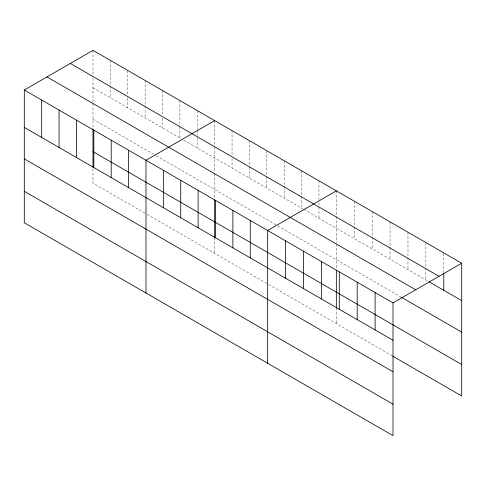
<?xml version="1.0" encoding="UTF-8"?>
<svg xmlns="http://www.w3.org/2000/svg" width="486" height="486" viewBox="0 0 486 486"><rect width="100%" height="100%" fill="white"/><g stroke="black" fill="none" stroke-linecap="round" stroke-linejoin="round"><path stroke-width="0.36" stroke-dasharray="2.43 1.82" d="M92.99 101.993L92.99 78.033M92.99 87.753L181.187 138.674M183.763 140.162L302.863 208.925M303.507 209.296L428.439 281.43M92.99 119.222L153.503 154.159M156.079 155.648L277.111 225.522M277.755 225.899L400.938 297.019M145.138 213.22L92.99 183.113L92.99 167.378M147.07 214.332L266.808 283.466M268.74 284.583L391.983 355.734M443.791 253.637L443.791 272.336M425.882 242.55L425.882 267.233M425.882 267.98L425.882 279.948M407.973 232.211L407.973 256.894M407.973 257.641L407.973 269.609M390.064 221.871L390.064 246.554M390.064 247.301L390.064 259.269M372.155 211.531L372.155 236.214M372.155 236.961L372.155 248.929M354.245 201.192L354.245 225.875M354.245 226.622L354.245 238.59M336.336 190.852L336.336 215.535M336.336 216.282L336.336 242.49M336.336 243.984L336.336 269.299M336.336 307.875L336.336 323.609M318.956 180.816L318.956 199.515M318.956 202.51L318.956 206.252M318.956 207L318.956 218.22M301.575 170.78L301.575 195.463M301.575 196.216L301.575 208.184M284.195 160.745L284.195 198.148M266.808 150.715L266.808 175.397M266.808 176.145L266.808 188.112M249.427 140.679L249.427 166.109M249.427 166.856L249.427 178.076M232.047 130.643L232.047 155.326M232.047 158.315L232.047 168.041M214.666 120.607L214.666 146.037M214.666 146.784L214.666 172.238M214.666 173.739L214.666 198.312M214.666 237.624L214.666 253.358M197.28 110.571L197.28 129.27M197.28 130.017L197.28 135.254M197.28 138.243L197.28 147.969M179.899 100.535L179.899 125.965M179.899 126.712L179.899 137.933M162.518 90.499L162.518 115.182M162.518 118.177L162.518 127.897M145.138 80.463L145.138 105.146M145.138 105.893L145.138 117.861M127.751 70.427L127.751 95.11M127.751 98.105L127.751 107.825M110.371 60.392L110.371 97.789M92.99 50.356L92.99 75.038M92.99 103.488L92.99 128.067"/><path stroke-width="0.73" d="M24.3 90.013L393.01 302.887L393.01 435.644L24.3 222.77L24.3 90.013L92.99 50.356L461.7 263.23L461.7 395.987L392.621 356.104M214.666 120.607L145.976 160.265L145.976 293.015M336.336 190.852L267.646 230.51L267.646 363.267M393.01 302.887L461.7 263.23M70.324 63.447L439.034 276.315M429.083 281.795L461.7 300.627M46.966 76.928L415.676 289.802M401.576 297.383L461.7 332.096M92.99 151.644L461.7 364.518M24.3 127.411L393.01 340.285M24.3 158.879L393.01 371.754M24.3 191.302L393.01 404.176M443.791 273.089L443.791 290.288M375.101 292.548L375.101 329.945M357.192 282.208L357.192 319.606M339.283 271.868L339.283 309.266M336.336 270.034L336.336 307.875M321.374 261.529L321.374 298.926M303.464 251.189L303.464 288.587M285.555 240.849L285.555 278.247M250.266 220.474L250.266 257.872M232.885 210.438L232.885 247.842M215.505 200.402L215.505 237.806M214.666 199.789L214.666 237.624M198.118 190.372L198.118 227.77M180.737 180.336L180.737 217.734M163.357 170.3L163.357 207.698M128.59 150.229L128.59 187.626M111.209 140.193L111.209 177.59M93.828 130.157L93.828 167.555M92.99 128.802L92.99 167.378M76.448 120.121L76.448 157.519M59.061 110.085L59.061 147.483M41.681 100.049L41.681 137.447"/></g></svg>
